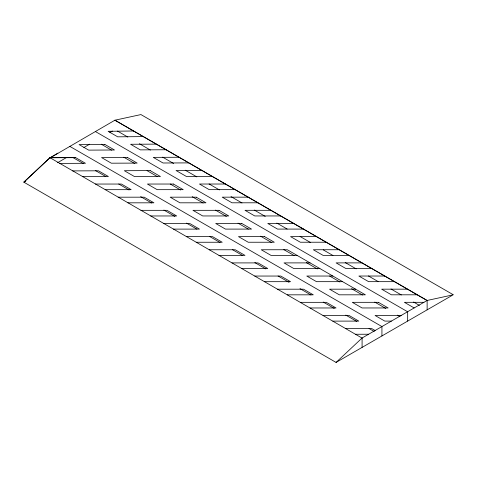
<?xml version="1.0" encoding="UTF-8"?>
<svg xmlns="http://www.w3.org/2000/svg" width="477" height="477" viewBox="0 0 477 477"><rect width="100%" height="100%" fill="white"/><g stroke="black" fill="none" stroke-linecap="round" stroke-linejoin="round"><path stroke-width="0.72" d="M49.417 158.281L114.915 120.204L140.93 114.575L453.15 294.673M336.07 362.425L362.085 338.014L427.13 300.462L453.15 294.828L336.07 362.425L23.85 182.172L49.87 157.762L75.712 157.66M50.145 157.601L23.85 182.172L25.752 181.069M57.55 162.717L66.506 157.541M83.863 147.524L89.652 144.179M109.889 132.493L112.399 131.044M57.896 153.123L49.87 157.881M133.572 130.978L108.124 131.306L117.694 136.827L143.327 136.607M156.337 144.12L130.591 144.275L140.298 149.879L166.091 149.754M179.102 157.267L153.266 157.362L163.027 162.997L188.856 162.895M59.625 163.39L85.472 163.295L75.67 157.637L49.793 157.601L362.085 338.092M72.635 170.903L98.483 170.802L108.398 176.532L82.39 176.538M201.866 170.408L176.043 170.51L186.453 176.514L212.438 176.508M355.58 334.264L368.632 334.24M95.4 184.044L121.408 184.044L131.163 189.673L105.155 189.679M225.448 184.021L199.464 184.027L209.224 189.661L235.203 189.655M118.165 197.192L144.173 197.186L153.934 202.82L127.925 202.826M248.213 197.162L222.234 197.168L231.995 202.803L257.968 202.797M140.93 210.333L166.938 210.327L176.699 215.962L150.69 215.968M270.978 210.309L245.005 210.315L254.766 215.95L280.732 215.944M163.7 223.48L189.709 223.474L199.464 229.109L173.455 229.109M293.743 223.451L267.782 223.457L277.536 229.091L303.503 229.085M186.465 236.622L212.474 236.616L222.228 242.25L196.22 242.256M316.507 236.598L290.553 236.604L300.313 242.233L326.268 242.227M209.23 249.763L235.239 249.763L244.993 255.392L218.985 255.398M339.278 249.739L313.323 249.745L323.084 255.38L349.033 255.374M297.07 255.386L271.008 255.386L261.247 249.757L287.309 249.751L365.388 294.816L339.302 294.822L329.547 289.187L355.627 289.181M231.995 262.91L258.003 262.905L267.764 268.539L241.75 268.545M310.086 262.893L284.012 262.899L293.772 268.533L319.84 268.527M362.043 262.887L336.094 262.887L345.855 268.521L371.798 268.515M254.76 276.052L280.768 276.046L290.529 281.68L264.52 281.686M332.857 276.04L306.783 276.046L316.537 281.674L342.617 281.668M384.808 276.028L358.871 276.034L368.626 281.668L394.562 281.663M277.525 289.199L303.539 289.193L313.294 294.828L287.285 294.828M407.573 289.169L381.642 289.175L391.402 294.81L417.327 294.804M300.295 302.34L326.304 302.335L336.058 307.969L310.05 307.975M423.922 302.317L404.413 302.323L414.167 307.951M323.06 315.488L349.063 315.476L358.817 321.104L332.815 321.116M401.157 315.458L375.065 315.47L384.814 321.099L391.402 321.093M345.825 328.629L371.81 328.611L375.095 330.507M427.13 300.534L114.915 120.204L427.13 300.462L427.13 309.853M117.491 131.086L127.818 137.042M139.427 143.744L150.392 150.076M162.651 157.154L173.616 163.486M185.225 170.188L196.84 176.895M209.093 183.967L219.414 189.929M231.029 196.631L241.994 202.963M254.253 210.041L265.218 216.373M276.827 223.075L287.148 229.032M300.051 236.485L310.372 242.441M323.275 249.888L332.952 255.475M345.205 262.553L356.176 268.885M368.429 275.962L378.106 281.549M391.009 288.996L401.33 294.953M413.583 302.03L419.39 305.381M95.442 131.569L407.662 311.779L407.662 321.093M101.249 144.185L111.57 150.148M123.823 157.225L134.794 163.551M147.047 170.629L157.368 176.591M170.271 184.039L180.592 189.995M192.207 196.703L203.172 203.035M215.425 210.107L226.396 216.439M238.005 223.141L248.326 229.103M260.585 236.181L271.55 242.513M283.803 249.584L294.124 255.547M306.383 262.624L317.348 268.95M329.607 276.028L339.928 281.99M351.537 288.692L362.508 295.024M374.761 302.102L385.726 308.428M397.341 315.136L399.923 316.627M69.708 146.308L381.928 326.56L381.928 335.951M72.933 157.559L83.254 163.516M95.513 170.593L105.834 176.55M118.731 183.997L129.052 189.959M140.667 196.661L151.632 202.993M163.891 210.071L174.856 216.403M186.465 223.105L196.786 229.061M209.689 236.514L220.01 242.471M232.269 249.549L242.59 255.505M254.843 262.583L265.814 268.915M278.067 275.992L289.032 282.318M300.003 288.651L310.968 294.983M323.221 302.06L334.192 308.392M345.801 315.094L356.766 321.426M369.025 328.504L374.183 331.485M362.085 338.014L362.085 347.405M104.833 144.424L79.075 144.579L88.68 150.124L114.492 149.999L104.833 144.424M127.419 157.464L101.559 157.559L111.32 163.194L137.179 163.098L127.419 157.464M150.189 170.605L124.33 170.706L134.407 176.526L160.439 176.52L150.189 170.605M173.449 184.033L147.417 184.039L157.177 189.667L183.21 189.667L173.449 184.033M196.22 197.174L170.182 197.18L179.942 202.814L205.981 202.808L196.22 197.174M218.997 210.321L192.952 210.327L202.707 215.956L228.757 215.95L218.997 210.321M241.767 223.463L215.717 223.469L225.472 229.103L251.528 229.097L241.767 223.463M264.538 236.604L238.482 236.61L248.237 242.244L274.299 242.238L264.538 236.604M378.398 302.323L352.312 302.329L362.067 307.963L388.153 307.957L378.398 302.323"/></g></svg>
